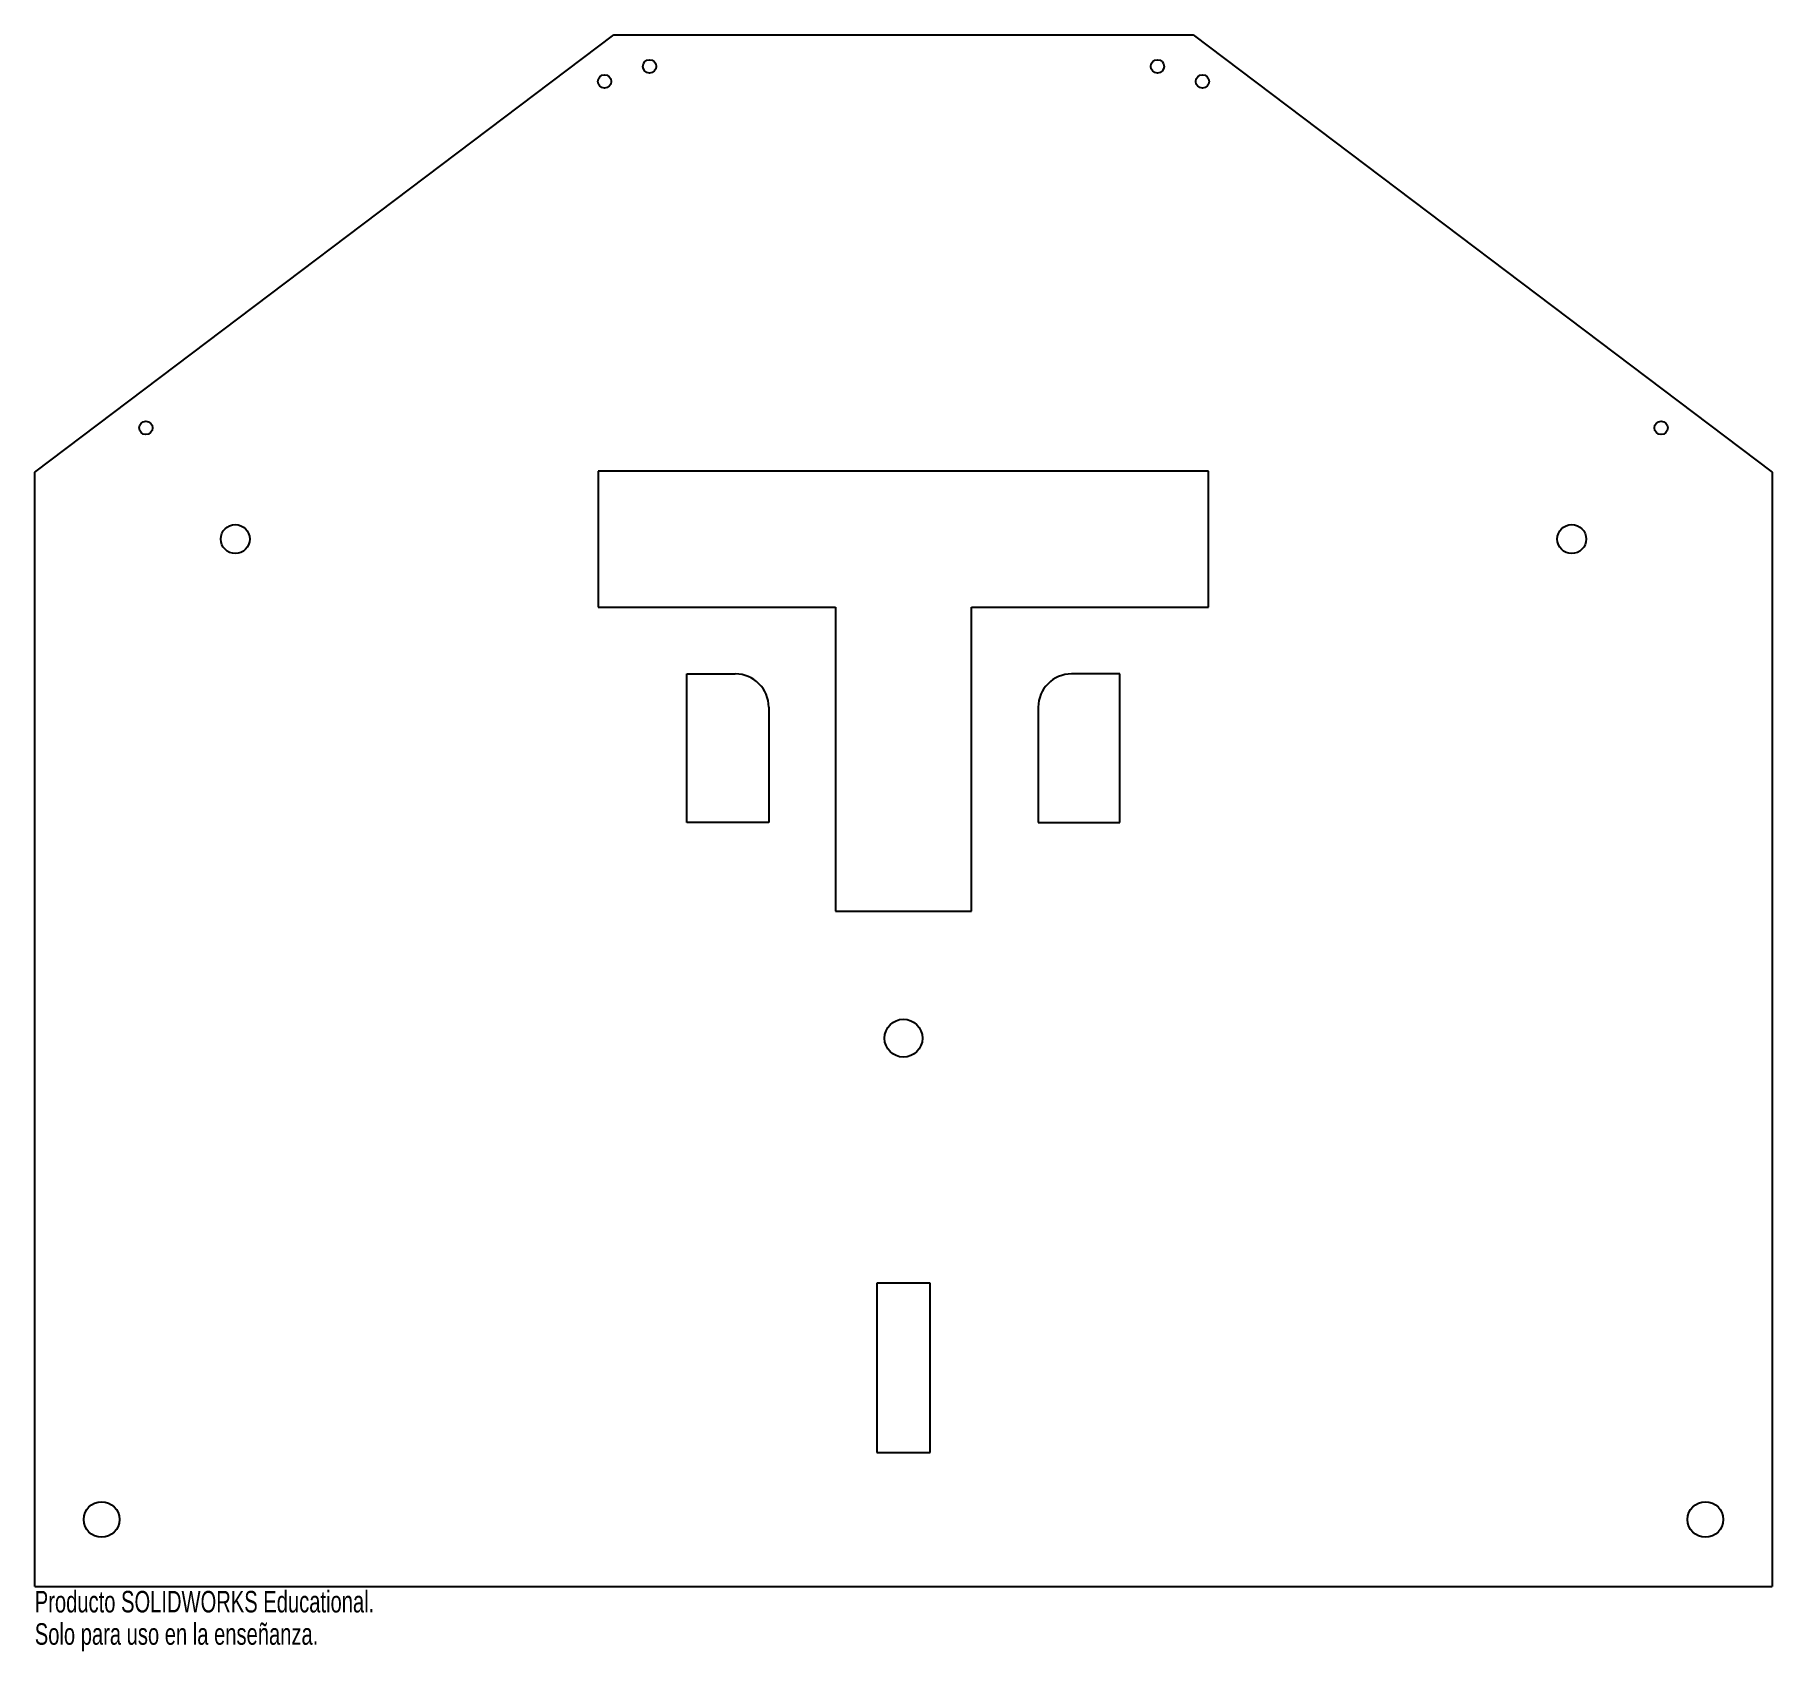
# Model space of a CAD drawing. Header units: millimetres. Extents: x 7 to 397, y -15 to 348.
import ezdxf

# ---------------------------------------------------------------- set-up
doc = ezdxf.new("R2010")
doc.units = ezdxf.units.MM
doc.styles.add('SLDTEXTSTYLE0', font='TXT', dxfattribs={"width": 0.7})

msp = doc.modelspace()

# ---------------------------------------------------------------- linework, layer by layer
at = {"color": 7, "linetype": 'Continuous', "lineweight": 25}
for p, q in [((6.7, 250), (136.69, 348.17)), ((136.69, 348.17), (266.69, 348.17)), ((266.69, 348.17), (396.69, 250)), ((6.7, 0), (6.7, 250)), ((270.19, 250.25), (133.19, 250.25)), ((133.19, 250.25), (133.19, 219.75)), ((270.19, 219.75), (270.19, 250.25)), ((396.69, 250), (396.69, 0)), ((133.19, 219.75), (186.44, 219.75)), ((186.44, 219.75), (186.44, 151.5)), ((216.94, 151.5), (216.94, 219.75)), ((216.94, 219.75), (270.19, 219.75)), ((153.09, 171.4), (153.09, 204.75)), ((153.09, 204.75), (163.94, 204.75)), ((250.29, 204.75), (239.44, 204.75)), ((250.29, 171.4), (250.29, 204.75)), ((171.44, 197.25), (171.44, 171.4)), ((231.94, 197.25), (231.94, 171.4)), ((171.44, 171.4), (153.09, 171.4)), ((231.94, 171.4), (250.29, 171.4)), ((186.44, 151.5), (216.94, 151.5)), ((195.69, 68), (195.69, 30)), ((207.69, 68), (195.69, 68)), ((207.69, 30), (207.69, 68)), ((195.69, 30), (207.69, 30)), ((6.7, 0), (396.69, 0))]:
    msp.add_line(p, q, dxfattribs=at)
for centre, radius in [((144.69, 341.07), 1.5), ((258.69, 341.07), 1.5), ((134.59, 337.68), 1.5), ((268.8, 337.68), 1.5), ((31.64, 259.94), 1.5), ((371.75, 259.94), 1.5), ((51.7, 235), 3.25), ((351.69, 235), 3.25), ((201.69, 123), 4.25), ((21.7, 15), 4), ((381.69, 15), 4)]:
    msp.add_circle(centre, radius, dxfattribs=at)
for centre, start, end in [((163.94, 197.25), 0, 90), ((239.44, 197.25), 90, 180)]:
    msp.add_arc(centre, 7.5, start, end, dxfattribs=at)

# ---------------------------------------------------------------- texts
at = {"color": 7, "linetype": 'Continuous', "char_height": 4.8336, "attachment_point": 1, "style": 'SLDTEXTSTYLE0'}
for s, insert in [('Producto SOLIDWORKS Educational.', (6.7, -1.02)), ('Solo para uso en la enseñanza.', (6.7, -8.27))]:
    msp.add_mtext(s, dxfattribs=dict(at, insert=insert))

doc.saveas('drawing.dxf')
